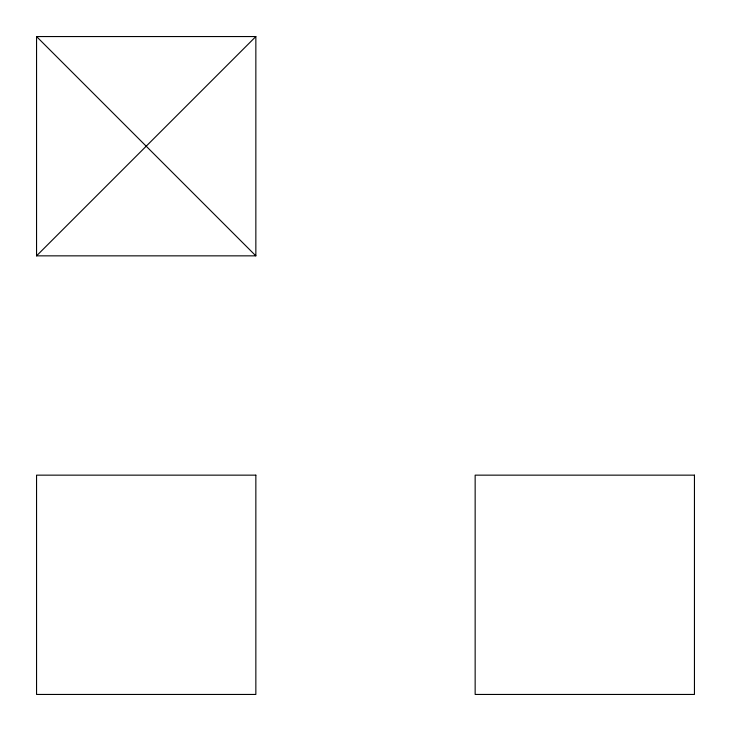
<?xml version="1.0" encoding="UTF-8"?>
<svg xmlns="http://www.w3.org/2000/svg" width="731" height="731" viewBox="0 0 731 731"><rect width="100%" height="100%" fill="white"/><g stroke="black" fill="none" stroke-linecap="round" stroke-linejoin="round"><path stroke-width="1.1" d="M36.55 255.85L255.85 36.55L36.55 36.55L36.55 255.85L255.85 255.85L255.85 36.55M36.55 36.55L255.85 255.85M255.85 475.15L36.55 475.15L36.55 694.45L255.85 694.45L255.85 475.15M694.45 475.15L475.15 475.15L475.15 694.45L694.45 694.45L694.45 475.15"/></g></svg>
